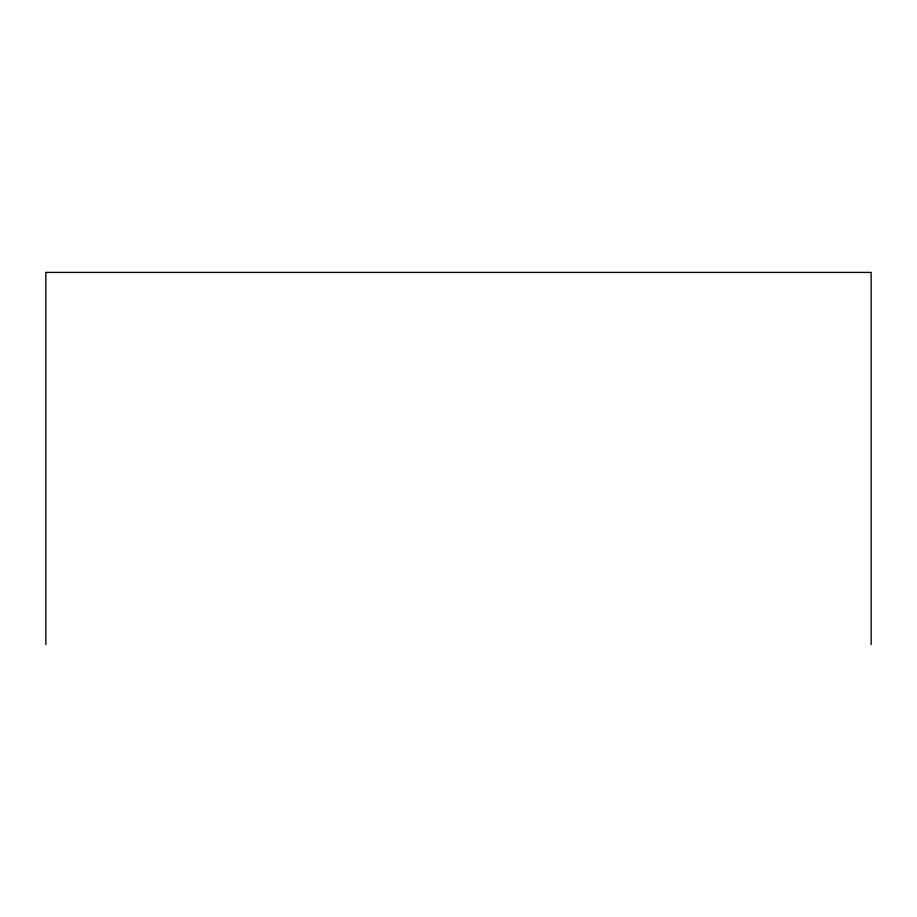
<?xml version="1.0" encoding="UTF-8"?>
<svg xmlns="http://www.w3.org/2000/svg" width="917" height="917" viewBox="0 0 917 917"><rect width="100%" height="100%" fill="white"/><g stroke="black" fill="none" stroke-linecap="round" stroke-linejoin="round"><path stroke-width="1.38" d="M871.15 644.582L871.15 272.418L45.85 272.418L45.85 644.582"/></g></svg>
